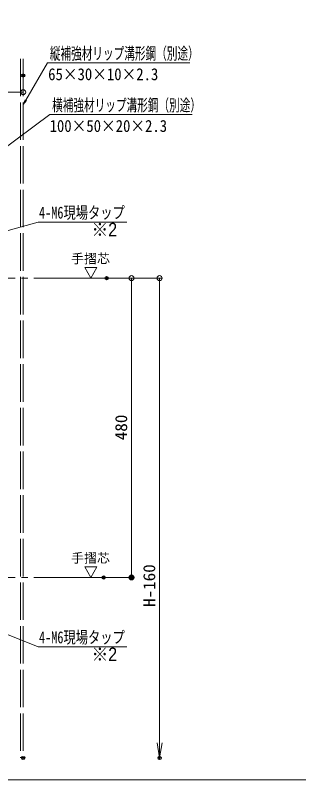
# Model space of a CAD drawing. Units: millimetres, scale not verified. Extents: x -800 to 804, y -551 to 557.
# Drawn here: x -360 to -133, y -551 to 62 of the extents above; entities that cross this region are included whole.
import ezdxf
from ezdxf.enums import TextEntityAlignment as Align

# ---------------------------------------------------------------- set-up
doc = ezdxf.new("R2010")
doc.units = ezdxf.units.MM
doc.header["$LTSCALE"] = 5
doc.header["$PDMODE"] = 32
doc.header["$PDSIZE"] = 2.5
doc.linetypes.add('LONG_CHAIN', pattern=[21, 18, -1, 1, -1])
doc.linetypes.add('LONG_DASHED1', pattern=[7, 6, -1])
for name, color, linetype in [('0-0_08文字', 1, 'Continuous'), ('0-6_moji', 2, 'Continuous'), ('0-A_DEFPOINTS', 1, 'Continuous')]:
    doc.layers.add(name, color=color, linetype=linetype)
for name, color, linetype, lineweight in [('0-1_zumenwaku', 6, 'Continuous', 9), ('0-2_10ユーザー', 4, 'Continuous', 9), ('0-8_6文字', 1, 'Continuous', 9), ('0-9_0', 4, 'Continuous', 9), ('0-B_shade', 6, 'LONG_DASHED1', 9), ('0-D_中心線', 1, 'LONG_CHAIN', 9)]:
    doc.layers.add(name, color=color, linetype=linetype, lineweight=lineweight)
doc.styles.add('ＭＳ ゴシック', font='')
doc.styles.add('ＭＳ Ｐゴシック', font='')
doc.styles.get('ＭＳ ゴシック').set_extended_font_data('MS Gothic')
doc.styles.get('ＭＳ Ｐゴシック').set_extended_font_data('MS PGothic')

# ---------------------------------------------------------------- blocks, each defined once
blk = doc.blocks.new('_ORIGIN')
at = {"layer": '0-9_0', "color": 1}
blk.add_line((0, 0), (-5, 0), dxfattribs=at)
blk.add_circle((0, 0), 2.5, dxfattribs=at)
blk = doc.blocks.new('_OPEN')
at = {"layer": '0-9_0', "color": 1}
blk.add_line((0, 0), (-5, 0), dxfattribs=at)
blk.add_lwpolyline([(-5, 0.833), (0, 0), (-5, -0.833)], dxfattribs=at)
blk = doc.blocks.new('MLeader1')
at = {"layer": '0-8_6文字'}
blk.add_line((-333.025, 23.834), (-220.478, 23.834), dxfattribs=at)
at = {"layer": '0-8_6文字', "color": 2}
blk.add_line((-353.995, -9.654), (-351.98, -6.199), dxfattribs=at)
at = {"layer": '0-8_6文字'}
blk.add_lwpolyline([(-351.98, -6.199), (-334.465, 23.834), (-333.025, 23.834)], dxfattribs=at)
at = {"layer": '0-8_6文字', "color": 2}
blk.add_lwpolyline([(-351.404, -6.535), (-353.995, -9.654), (-352.555, -5.863)], dxfattribs=at)
at = {"layer": '0-8_6文字', "color": 2, "style": 'ＭＳ ゴシック'}
for s, width, p in [('縦補強材リップ溝形鋼（別途）', 0.65, (-332.665, 23.583)), ('65×30×10×2.3', 0.9, (-333.998, 6.917))]:
    blk.add_text(s, height=9.604, dxfattribs=dict(at, width=width)).set_placement(p, align=Align.BOTTOM_LEFT)
blk = doc.blocks.new('MLeader11')
at = {"layer": '0-8_6文字'}
blk.add_line((-331.204, -17.637), (-218.657, -17.637), dxfattribs=at)
at = {"layer": '0-8_6文字', "color": 2}
blk.add_line((-441.926, -98.889), (-438.716, -96.503), dxfattribs=at)
at = {"layer": '0-8_6文字'}
blk.add_lwpolyline([(-438.716, -96.503), (-332.644, -17.637), (-331.204, -17.637)], dxfattribs=at)
at = {"layer": '0-8_6文字', "color": 2}
blk.add_lwpolyline([(-438.319, -97.038), (-441.926, -98.889), (-439.114, -95.968)], dxfattribs=at)
at = {"layer": '0-8_6文字', "color": 2, "style": 'ＭＳ ゴシック'}
for s, width, p in [('横補強材リップ溝形鋼（別途）', 0.65, (-330.844, -17.887)), ('100×50×20×2.3', 0.9, (-332.844, -34.554))]:
    blk.add_text(s, height=9.604, dxfattribs=dict(at, width=width)).set_placement(p, align=Align.BOTTOM_LEFT)
blk = doc.blocks.new('MLeader14')
at = {"layer": '0-8_6文字'}
blk.add_line((-340.714, -104.01), (-271.095, -104.01), dxfattribs=at)
at = {"layer": '0-8_6文字', "color": 2}
blk.add_line((-427.781, -127.676), (-423.926, -126.611), dxfattribs=at)
at = {"layer": '0-8_6文字'}
blk.add_lwpolyline([(-423.926, -126.611), (-342.154, -104.01), (-340.714, -104.01)], dxfattribs=at)
at = {"layer": '0-8_6文字', "color": 2}
blk.add_lwpolyline([(-423.748, -127.253), (-427.781, -127.676), (-424.104, -125.968)], dxfattribs=at)
at = {"layer": '0-8_6文字', "color": 2, "style": 'ＭＳ ゴシック', "width": 0.75}
blk.add_text('4-M6現場タップ', height=9.604, dxfattribs=at).set_placement((-341.354, -104.006), align=Align.BOTTOM_LEFT)
blk = doc.blocks.new('MLeader17')
at = {"layer": '0-8_6文字', "color": 2}
blk.add_line((-427.71, -410.103), (-423.999, -411.595), dxfattribs=at)
at = {"layer": '0-8_6文字'}
blk.add_line((-340.714, -444.519), (-271.095, -444.519), dxfattribs=at)
at = {"layer": '0-8_6文字', "color": 2}
blk.add_lwpolyline([(-424.248, -412.214), (-427.71, -410.103), (-423.75, -410.977)], dxfattribs=at)
at = {"layer": '0-8_6文字'}
blk.add_lwpolyline([(-423.999, -411.595), (-342.154, -444.519), (-340.714, -444.519)], dxfattribs=at)
at = {"layer": '0-8_6文字', "color": 2, "style": 'ＭＳ ゴシック', "width": 0.75}
blk.add_text('4-M6現場タップ', height=9.604, dxfattribs=at).set_placement((-341.354, -444.516), align=Align.BOTTOM_LEFT)

msp = doc.modelspace()

# ---------------------------------------------------------------- linework, layer by layer
at = {"layer": '0-1_zumenwaku'}
msp.add_lwpolyline([(-799.881, -551.026), (800.119, -551.026), (800.119, 556.974), (-799.881, 556.974)], close=True, dxfattribs=at)
at = {"layer": '0-2_10ユーザー'}
for points in [[(-299.825, -148.889), (-294.966, -140.474), (-304.684, -140.474)], [(-299.825, -388.889), (-294.966, -380.474), (-304.684, -380.474)]]:
    msp.add_lwpolyline(points, close=True, dxfattribs=at)
at = {"layer": '0-8_6文字'}
for p, q in [((-353.995, 9.589), (-353.995, -1.841)), ((-357.995, 0.159), (-379.995, 0.159)), ((-283.23, -148.889), (-265.23, -148.889)), ((-283.23, -148.889), (-242.745, -148.889)), ((-267.23, -152.889), (-267.23, -384.889)), ((-244.745, -148.889), (-244.745, -521.578)), ((-285.486, -388.889), (-265.23, -388.889))]:
    msp.add_line(p, q, dxfattribs=at)
at = {"layer": '0-A_DEFPOINTS'}
for p in [(-353.995, 13.589), (-287.23, -148.889), (-289.486, -388.889), (-267.23, -388.889), (-353.995, -533.578), (-244.745, -533.578)]:
    msp.add_point(p, dxfattribs=at)
at = {"layer": '0-B_shade'}
for p, q in [((-356.295, 27.03), (-356.295, -533.578)), ((-353.995, 27.03), (-353.995, -533.578))]:
    msp.add_line(p, q, dxfattribs=at)
at = {"layer": '0-D_中心線'}
for p, q in [((-555.405, -148.889), (-280.511, -148.889)), ((-555.405, -388.889), (-280.511, -388.889))]:
    msp.add_line(p, q, dxfattribs=at)

# ---------------------------------------------------------------- block references
at = {"layer": '0-8_6文字'}
for name in ['MLeader1', 'MLeader11', 'MLeader14', 'MLeader17']:
    msp.add_blockref(name, (0, 0), dxfattribs=at)
at = {"layer": '0-8_6文字', "xscale": 0.8, "yscale": 0.8}
msp.add_blockref('_ORIGIN', (-353.995, 0.159), dxfattribs=at)
at = {"layer": '0-8_6文字'}
for name, p, xscale, yscale, rotation in [('_ORIGIN', (-267.23, -148.889), 0.8, 0.8, 90), ('_ORIGIN', (-244.745, -148.889), 0.8, 0.8, 90), ('_ORIGIN', (-267.23, -388.889), 0.8, 0.8, 270), ('_OPEN', (-244.745, -533.578), 2.4, 2.4, 270)]:
    msp.add_blockref(name, p, dxfattribs=dict(at, xscale=xscale, yscale=yscale, rotation=rotation))

# ---------------------------------------------------------------- texts
at = {"layer": '0-0_08文字', "style": 'ＭＳ Ｐゴシック'}
for p in [(-315.582, -139.308), (-315.582, -379.308)]:
    msp.add_text('手摺芯', height=7.588, dxfattribs=at).set_placement(p, align=Align.BOTTOM_LEFT)
at = {"layer": '0-6_moji', "style": 'ＭＳ Ｐゴシック', "width": 0.9}
for p in [(-299.245, -118.662), (-299.245, -459.171)]:
    msp.add_text('※2 ', height=10.85, dxfattribs=at).set_placement(p, align=Align.BOTTOM_LEFT)
at = {"layer": '0-8_6文字', "color": 2, "style": 'ＭＳ ゴシック', "width": 1.05}
for s, p in [('480', (-267.879, -278.889)), ('H-160', (-245.395, -412.585))]:
    msp.add_text(s, height=9.604, rotation=90, dxfattribs=at).set_placement(p, align=Align.BOTTOM_LEFT)

doc.saveas('drawing.dxf')
